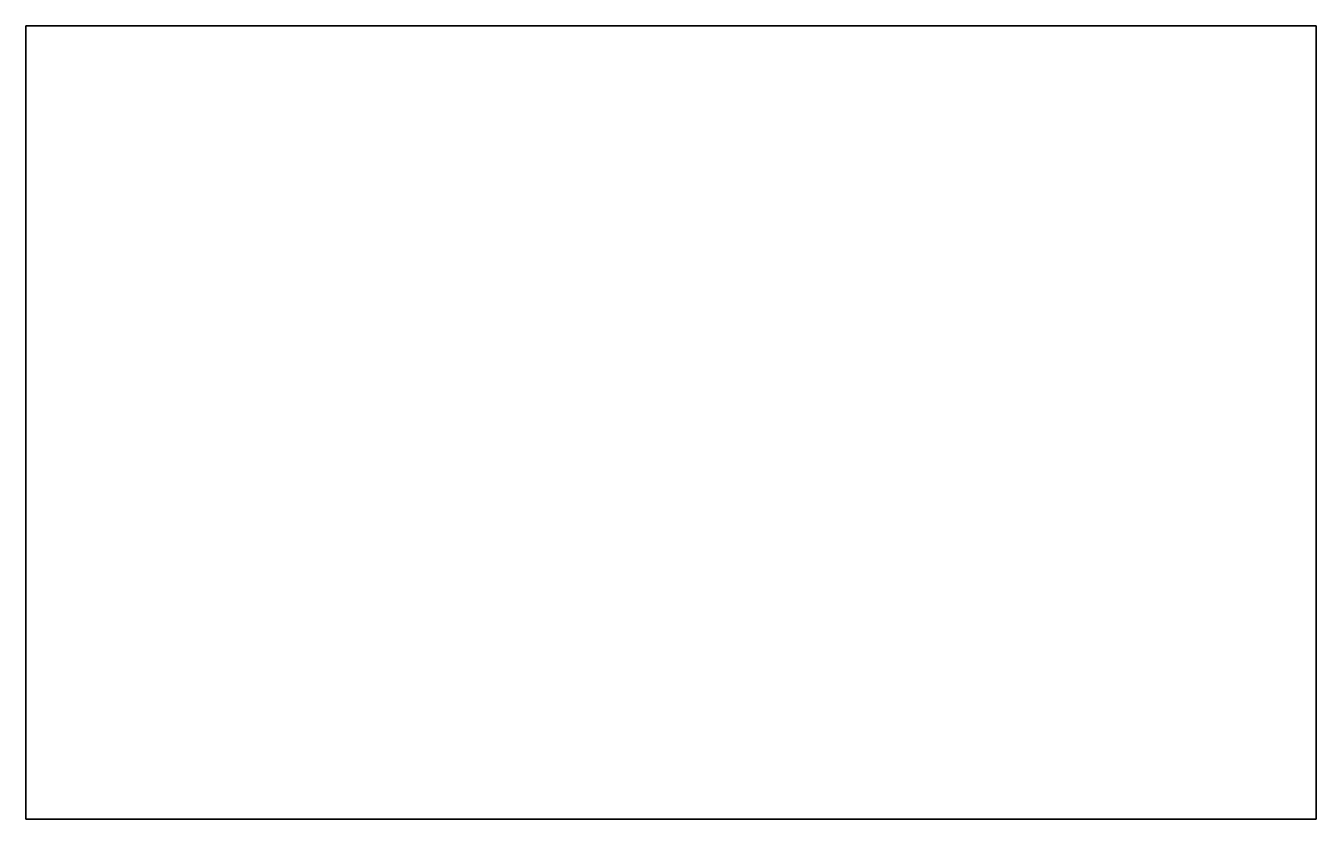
# Model space of a CAD drawing. Extents: x 1139 to 1269, y 1419 to 1499.
import ezdxf

# ---------------------------------------------------------------- set-up
doc = ezdxf.new("R2010")
doc.units = 0

msp = doc.modelspace()

# ---------------------------------------------------------------- linework, layer by layer
at = {"color": 7, "lineweight": 35}
for p, q in [((1138.54, 1419.29), (1138.54, 1499.29)), ((1138.54, 1499.29), (1268.54, 1499.29)), ((1268.54, 1419.29), (1268.54, 1499.29)), ((1138.54, 1419.29), (1268.54, 1419.29))]:
    msp.add_line(p, q, dxfattribs=at)

doc.saveas('drawing.dxf')
